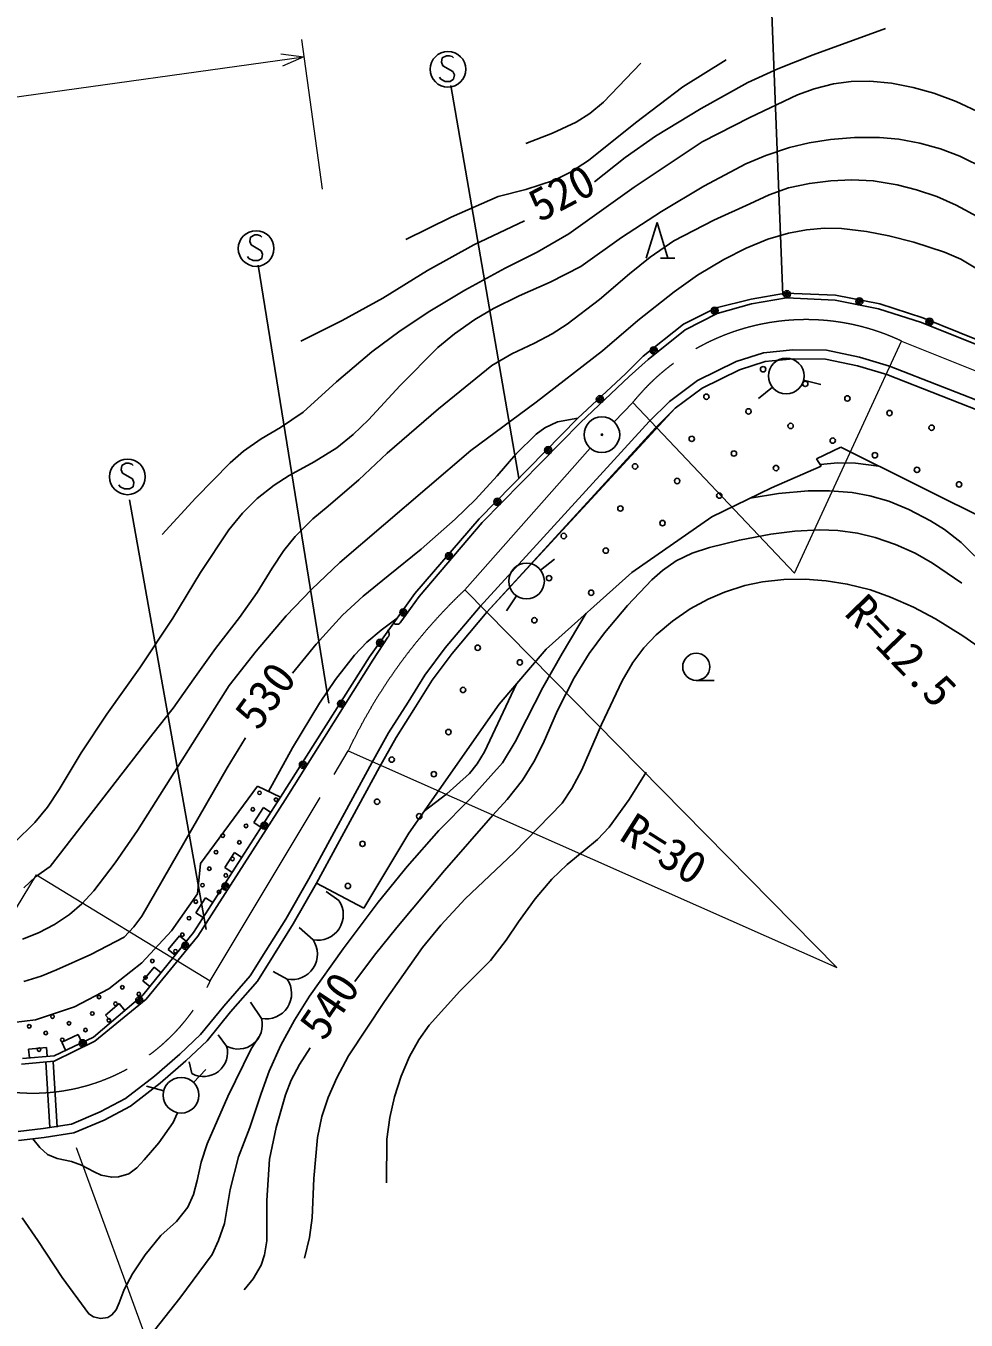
# Model space of a CAD drawing. Units: millimetres, scale not verified. Extents: x 40000 to 680000, y 20000 to 380000.
# Drawn here: x 205877 to 258599, y 268711 to 341267 of the extents above; entities that cross this region are included whole.
import ezdxf
from ezdxf.enums import TextEntityAlignment as Align

# ---------------------------------------------------------------- set-up
doc = ezdxf.new("R2010")
doc.units = ezdxf.units.MM
doc.header["$LTSCALE"] = 1000
doc.linetypes.add('CHAIN', pattern=[18.5, 12, -1.5, 3.5, -1.5])
for name, color, linetype, lineweight in [('M-BGD', 7, 'Continuous', 25), ('M-BGD-EXST', 7, 'Continuous', 25), ('M-BMK', 2, 'CHAIN', 13), ('M-BMK-SRVR', 3, 'Continuous', 25), ('M-STR-HTXT', 7, 'Continuous', 13)]:
    doc.layers.add(name, color=color, linetype=linetype, lineweight=lineweight)
doc.styles.add('ＭＳ ゴシック', font='')
doc.styles.get('ＭＳ ゴシック').set_extended_font_data('MS Gothic')

msp = doc.modelspace()

# ---------------------------------------------------------------- linework, layer by layer
at = {"layer": 'M-BGD'}
for p, q in [((240666, 328238), (241266, 330238)), ((241266, 330238), (241866, 328238)), ((241466, 328238), (242266, 328238)), ((244577, 325465), (246543, 325947)), ((246543, 325947), (248472, 326280)), ((246558, 325680), (248536, 326025)), ((248472, 326280), (251277, 326169)), ((248536, 326025), (251249, 325887)), ((251249, 325887), (253686, 325404)), ((251277, 326169), (253763, 325687)), ((242759, 324537), (244577, 325465)), ((242839, 324234), (244649, 325152)), ((244649, 325152), (246558, 325680)), ((253686, 325404), (256101, 324645)), ((253763, 325687), (256174, 324907)), ((240496, 322757), (242759, 324537)), ((256101, 324645), (271515, 318389)), ((256174, 324907), (271606, 318637)), ((240769, 322556), (242839, 324234)), ((247229, 322936), (245705, 322445)), ((248886, 323108), (247229, 322936)), ((250768, 323081), (248886, 323108)), ((252624, 322697), (250768, 323081)), ((239494, 321755), (240496, 322757)), ((239711, 321613), (240769, 322556)), ((245705, 322445), (243544, 321383)), ((247333, 322444), (245893, 321980)), ((247333, 322444), (245893, 321980)), ((248909, 322607), (247333, 322444)), ((248909, 322607), (247333, 322444)), ((250714, 322582), (248909, 322607)), ((250714, 322582), (248909, 322607)), ((252502, 322211), (250714, 322582)), ((252502, 322211), (250714, 322582)), ((254145, 321720), (252502, 322211)), ((254145, 321720), (252502, 322211)), ((254308, 322193), (252624, 322697)), ((270161, 315988), (254308, 322193)), ((236823, 319279), (239494, 321755)), ((236975, 319038), (239711, 321613)), ((245893, 321980), (243804, 320954)), ((245893, 321980), (243804, 320954)), ((269979, 315523), (254145, 321720)), ((269979, 315523), (254145, 321720)), ((243544, 321383), (241958, 320218)), ((243804, 320954), (242285, 319838)), ((243804, 320954), (242285, 319838)), ((247739, 321008), (246965, 320375)), ((249484, 321399), (250454, 321157)), ((241958, 320218), (240825, 319086)), ((231295, 313641), (236823, 319279)), ((242285, 319838), (231731, 308394)), ((242285, 319838), (241187, 318740)), ((240825, 319086), (231355, 308725)), ((231456, 313418), (236975, 319038)), ((241187, 318740), (231731, 308394)), ((250214, 316989), (251579, 317646)), ((251579, 317646), (261338, 312791)), ((247685, 315371), (250467, 316584)), ((250467, 316584), (250214, 316989)), ((244348, 313753), (247685, 315371)), ((227696, 309449), (231295, 313641)), ((239847, 310618), (244348, 313753)), ((227937, 309279), (231456, 313418)), ((234735, 310760), (235521, 311379)), ((234738, 310757), (235526, 311372)), ((235043, 306320), (239847, 310618)), ((225136, 305888), (227696, 309449)), ((227201, 308267), (227937, 309279)), ((233391, 309312), (232833, 308482)), ((231355, 308725), (229381, 306395)), ((231731, 308394), (229773, 306083)), ((231731, 308394), (229773, 306083)), ((226553, 307750), (226529, 307768)), ((226599, 307729), (226553, 307750)), ((226665, 307718), (226599, 307729)), ((226715, 307718), (226665, 307718)), ((226763, 307733), (226715, 307718)), ((226823, 307764), (226763, 307733)), ((226860, 307799), (226823, 307764)), ((226907, 307863), (226860, 307799)), ((226907, 307863), (227201, 308268)), ((225901, 306575), (226179, 306991)), ((226137, 307379), (226170, 307357)), ((226170, 307357), (226209, 307307)), ((226223, 307057), (226179, 306991)), ((226209, 307307), (226234, 307254)), ((226245, 307127), (226223, 307057)), ((226234, 307254), (226248, 307185)), ((226248, 307185), (226245, 307127)), ((225326, 305713), (225901, 306575)), ((229381, 306395), (228248, 304874)), ((232413, 303236), (235043, 306320)), ((220160, 298020), (225136, 305888)), ((220411, 297871), (225326, 305713)), ((229773, 306083), (228662, 304593)), ((229773, 306083), (228662, 304593)), ((228248, 304874), (227309, 303353)), ((228662, 304593), (227730, 303083)), ((228662, 304593), (227730, 303083)), ((243467, 304577), (244467, 304577)), ((227309, 303353), (226209, 301638)), ((227730, 303083), (226638, 301381)), ((227730, 303083), (226638, 301381)), ((227356, 296005), (232413, 303236)), ((226209, 301638), (225270, 299955)), ((226638, 301381), (225710, 299716)), ((226638, 301381), (225710, 299716)), ((225270, 299955), (221742, 293456)), ((225710, 299716), (222176, 293208)), ((225710, 299716), (222176, 293208)), ((215667, 294309), (218858, 298639)), ((218858, 298639), (220160, 298020)), ((220160, 298020), (215276, 290435)), ((215528, 290244), (220411, 297871)), ((219196, 297447), (218655, 296606)), ((219616, 297176), (219196, 297447)), ((218655, 296606), (219075, 296335)), ((224827, 291808), (227356, 296005)), ((217568, 294919), (217027, 294078)), ((217989, 294648), (217568, 294919)), ((215504, 292617), (215667, 294309)), ((217027, 294078), (217447, 293807)), ((221742, 293456), (220448, 291191)), ((222176, 293208), (220871, 290926)), ((222176, 293208), (224827, 291808)), ((214039, 290533), (215504, 292617)), ((223430, 292242), (222722, 292748)), ((215940, 292390), (215399, 291550)), ((216361, 292120), (215940, 292390)), ((215399, 291550), (215819, 291279)), ((220448, 291191), (219334, 289411)), ((212379, 288743), (214039, 290533)), ((215276, 290435), (212435, 286920)), ((212624, 286702), (215528, 290244)), ((214491, 290259), (213863, 289482)), ((214880, 289945), (214491, 290259)), ((220871, 290926), (219757, 289145)), ((221980, 290034), (221205, 290725)), ((213863, 289482), (214251, 289167)), ((219334, 289411), (218460, 288019)), ((219757, 289145), (218863, 287721)), ((210523, 287278), (212379, 288743)), ((213070, 288502), (212442, 287724)), ((213459, 288187), (213070, 288502)), ((220530, 287826), (219738, 288248)), ((212442, 287724), (212831, 287410)), ((218460, 288019), (216971, 286304)), ((218863, 287721), (217358, 285988)), ((208602, 286269), (210523, 287278)), ((212435, 286920), (209667, 284576)), ((209752, 284341), (212624, 286702)), ((206421, 285553), (208602, 286269)), ((211109, 286452), (210346, 285806)), ((211432, 286071), (211109, 286452)), ((216971, 286304), (215676, 284719)), ((217358, 285988), (216043, 284377)), ((219080, 285618), (218474, 286528)), ((204566, 285325), (206421, 285553)), ((210346, 285806), (210669, 285425)), ((209667, 284576), (207454, 283534)), ((208800, 284721), (207895, 284295)), ((209013, 284268), (208800, 284721)), ((215676, 284719), (214511, 283618)), ((217133, 284076), (216653, 284708)), ((207026, 283997), (206031, 283905)), ((206031, 283905), (206077, 283407)), ((207073, 283499), (207026, 283997)), ((207454, 283224), (209752, 284341)), ((207895, 284295), (208108, 283842)), ((216043, 284377), (214838, 283240)), ((205632, 283065), (207454, 283224)), ((207454, 283534), (205696, 283372)), ((207004, 283185), (207228, 279507)), ((207403, 283209), (207627, 279532)), ((214511, 283618), (213087, 282389)), ((214838, 283240), (213404, 282002)), ((215186, 282534), (215035, 283191)), ((213087, 282389), (211469, 281127)), ((215275, 282038), (215971, 282757)), ((213404, 282002), (211741, 280704)), ((213612, 281572), (212644, 281824)), ((211469, 281127), (210045, 280382)), ((210045, 280382), (208427, 279703)), ((211741, 280704), (210258, 279929)), ((206841, 279444), (205449, 279282)), ((208427, 279703), (206841, 279444)), ((210258, 279929), (208566, 279219)), ((206899, 278947), (205460, 278780)), ((208566, 279219), (206899, 278947))]:
    msp.add_line(p, q, dxfattribs=at)
for points in [[(237757, 332529), (239486, 333892), (241177, 335083), (243739, 336640), (246358, 338102), (248039, 338861), (250030, 339640), (254086, 341117)], [(227179, 329288), (229725, 330535), (232361, 331694), (233911, 332091), (235515, 332618), (236416, 333071), (237427, 333719), (240055, 335838), (242711, 337845), (245151, 339370)], [(233918, 334678), (235411, 335255), (236737, 335872), (237492, 336352), (238264, 336987), (240358, 339171)], [(213523, 312749), (215404, 314818), (217325, 316775), (218084, 317429), (219061, 318122), (220156, 318744), (221426, 319610), (223290, 321310), (225279, 322987), (226857, 324165), (228523, 325273), (230497, 326454), (232755, 327678), (234538, 328586), (236315, 329616), (239982, 332217), (243799, 334765), (246466, 336137), (249143, 337401), (250081, 337745), (251162, 338019), (252156, 338149), (253209, 338165), (254406, 338051), (255622, 337817), (256780, 337497), (258043, 337034), (259489, 336348)], [(205239, 295480), (206381, 296601), (207086, 297470), (207751, 298467), (208982, 300507), (210419, 302679), (212272, 305287), (214110, 308065), (215671, 310623), (217255, 313014), (218015, 313942), (218848, 314770), (219792, 315517), (220642, 316055), (222048, 316818), (223308, 317616), (224225, 318355), (225090, 319187), (226864, 321111), (228979, 323234), (229902, 324006), (231047, 324814), (232097, 325431), (233534, 326139), (235272, 326897), (236991, 327780), (239269, 329409), (241517, 330869), (243899, 332274), (246255, 333539), (247362, 334007), (248692, 334452), (249807, 334720), (250993, 334901), (252347, 335005), (253749, 335002), (254820, 334913), (256003, 334698), (257162, 334375), (258256, 333964), (259693, 333261)], [(259468, 330442), (258043, 331217), (256957, 331696), (255820, 332077), (254727, 332359), (253388, 332585), (252190, 332639), (251006, 332585), (249808, 332440), (248636, 332183), (247560, 331793), (246470, 331288), (244459, 330369), (242202, 329209), (240885, 328298), (239715, 327361), (238036, 325930), (236236, 324538), (235396, 323995), (234402, 323481), (233130, 322890), (232005, 322233), (229020, 319797), (226131, 317310), (224547, 315813), (222830, 314333), (221973, 313626), (220975, 312641), (220342, 311863), (219679, 310865), (218847, 309495), (217859, 308092), (216504, 306358), (215301, 304653), (214141, 303024), (212995, 301584), (207243, 294145), (206421, 293565), (205770, 292952)], [(221288, 323597), (223615, 324757), (225884, 326007), (228400, 327554), (230986, 329000), (233844, 330344)], [(205679, 290067), (206587, 290430), (207482, 290896), (208315, 291455), (209006, 292047), (209688, 292780), (210881, 294344), (212129, 296164), (217274, 304279), (218791, 306216), (220480, 308194), (221886, 309666), (223480, 311183), (230831, 317461), (234489, 320168), (238216, 323058), (240193, 324754), (242235, 326363), (243546, 327283), (245014, 328172), (246266, 328803), (247489, 329301), (248639, 329647), (249652, 329838), (250650, 329924), (251620, 329906), (253012, 329745), (254274, 329501), (255675, 329150), (257394, 328589), (258305, 328182), (259150, 327683)], [(220834, 304978), (222160, 306602), (223630, 308238), (224786, 309295), (226188, 310428), (228038, 311923), (229951, 313606), (231098, 314723), (232298, 316050), (233357, 317250), (234493, 318371), (234982, 318726), (235692, 319069), (236823, 319279)], [(250407, 316680), (251404, 316767), (252404, 316745), (253711, 316585)], [(246490, 314791), (248070, 315053), (249743, 315210), (250944, 315208), (252215, 315100), (253201, 314926), (254268, 314615), (255378, 314154), (256608, 313527), (257382, 313042), (258326, 312305), (259844, 310818)], [(224331, 287686), (225416, 289174), (226679, 290724), (229342, 293919), (232055, 297011), (232867, 297895), (233718, 298984), (234355, 300003), (234883, 301045), (235686, 302878), (236614, 304719), (237467, 306075), (238324, 307245), (239617, 308769), (240975, 310209), (241572, 310743), (242349, 311282), (243247, 311705), (244203, 312023), (245891, 312444), (247657, 312777), (248996, 312942), (250399, 313011), (251397, 312976), (252518, 312823), (253496, 312589), (254641, 312200), (255742, 311700), (256709, 311155), (258365, 310025)], [(221509, 272176), (221781, 273347), (221938, 274454), (222020, 276655), (222227, 278946), (222479, 280118), (222825, 281185), (223306, 282288), (223974, 283527), (225984, 286568), (228112, 289600), (229146, 290857), (230509, 292323), (233251, 294929), (235941, 297690), (236499, 298521), (237057, 299562), (238150, 302101), (239312, 304548), (239920, 305584), (240533, 306409), (241221, 307136), (242126, 307904), (243120, 308577), (244132, 309123), (245054, 309519), (246198, 309889), (247175, 310098), (248370, 310228), (249573, 310244), (250750, 310157), (251937, 309972), (253229, 309649), (254363, 309249), (255645, 308683), (256883, 308020), (258413, 307071), (260186, 305833)], [(212548, 267451), (214516, 269939), (216321, 272396), (216687, 273172), (217007, 274123), (217329, 276028), (217796, 277862), (218439, 279514), (219061, 281415), (219515, 282663), (220172, 284123), (220932, 285525), (221788, 286876), (223664, 289531), (225640, 292141), (227253, 294134), (229036, 296164), (230805, 297957), (232598, 299961), (233314, 301133), (233948, 302382), (234861, 304184), (235942, 306078), (237300, 308340)], [(219478, 298344), (220828, 300799), (222332, 303304), (223232, 304626), (224311, 305998), (225004, 306718), (225797, 307390), (226697, 308059)], [(228215, 297234), (229474, 298219), (230746, 299351), (231185, 299889), (231597, 300570), (233392, 304384)], [(205768, 287700), (206727, 287984), (207588, 288346), (209515, 289209), (211389, 290183), (211939, 290759), (212374, 291356), (217161, 299676), (218188, 301363)], [(240664, 299426), (239705, 297904), (238579, 296338), (237931, 295659), (237168, 295014), (236234, 294257), (235376, 293432), (234442, 292332), (233496, 291042), (232816, 290004), (231933, 288863), (230219, 287158), (228483, 285244), (227908, 284423), (227388, 283496), (226920, 282389), (226554, 281233), (226284, 280061), (226126, 278854), (226103, 276405)], [(205660, 274441), (206548, 273172), (207909, 271102), (209405, 269057), (209660, 268896), (210065, 268805), (210469, 268864), (210700, 268998), (210941, 269296), (211113, 269676), (211386, 270420), (211857, 271311), (212557, 272364), (213447, 273448), (214318, 274247), (214967, 275034), (215271, 275758), (215473, 276547), (215697, 277557), (216038, 278595), (217198, 281238), (218514, 283928), (218967, 284617)], [(218110, 270411), (218626, 271034), (219076, 271794), (219261, 272364), (219389, 273164), (219396, 275423), (219534, 277737), (219920, 279502), (220436, 281341), (220758, 282162), (221222, 283044), (221816, 283977)], [(206274, 278875), (206655, 278387), (207094, 278000), (207634, 277778), (208429, 277596), (209003, 277400), (209706, 277019), (210102, 276837), (210692, 276718), (211066, 276735), (211643, 276917), (212099, 277242), (212503, 277688), (213329, 278642), (214139, 279795), (214354, 280286)]]:
    msp.add_lwpolyline(points, dxfattribs=at)
for centre, major_axis in [((248555, 326224), (0, 200)), ((248555, 326224), (0, 120)), ((248555, 326224), (0, 40)), ((252616, 325820), (0, 200)), ((252616, 325820), (0, 120)), ((252616, 325820), (0, 40)), ((244502, 325301), (0, 200)), ((244502, 325301), (0, 120)), ((244502, 325301), (0, 40)), ((256546, 324680), (0, 200)), ((256546, 324680), (0, 120)), ((256546, 324680), (0, 40)), ((241086, 323070), (0, 200)), ((241086, 323070), (0, 120)), ((241086, 323070), (0, 40)), ((247217, 322019), (0, 150)), ((248513, 321641), (0, 1000)), ((249578, 321200), (0, 150)), ((238064, 320337), (0, 200)), ((238064, 320337), (0, 120)), ((238064, 320337), (0, 40)), ((244035, 320477), (0, 150)), ((251940, 320380), (0, 150)), ((246397, 319657), (0, 150)), ((254302, 319560), (0, 150)), ((248759, 318838), (0, 150)), ((256664, 318741), (0, 150)), ((243215, 318115), (0, 150)), ((251121, 318018), (0, 150)), ((235167, 317482), (0, 200)), ((235167, 317482), (0, 120)), ((235167, 317482), (0, 40)), ((245577, 317295), (0, 150)), ((253483, 317198), (0, 150)), ((240034, 316573), (0, 150)), ((247939, 316476), (0, 150)), ((255845, 316379), (0, 150)), ((242396, 315753), (0, 150)), ((258206, 315559), (0, 150)), ((244758, 314934), (0, 150)), ((232321, 314584), (0, 200)), ((232321, 314584), (0, 120)), ((232321, 314584), (0, 40)), ((239214, 314211), (0, 150)), ((241576, 313391), (0, 150)), ((236033, 312669), (0, 150)), ((238394, 311849), (0, 150)), ((229605, 311549), (0, 200)), ((229605, 311549), (0, 120)), ((229605, 311549), (0, 40)), ((233949, 310142), (0, 1000)), ((235213, 310307), (0, 150)), ((237575, 309487), (0, 150)), ((227040, 308385), (0, 200)), ((227040, 308385), (0, 120)), ((227040, 308385), (0, 40)), ((234393, 307945), (0, 150)), ((225735, 306686), (0, 200)), ((225735, 306686), (0, 120)), ((225735, 306686), (0, 40)), ((231212, 306402), (0, 150)), ((233574, 305583), (0, 150)), ((243467, 305337), (0, 760)), ((230392, 304041), (0, 150)), ((223559, 303270), (0, 200)), ((223559, 303270), (0, 120)), ((223559, 303270), (0, 40)), ((229572, 301679), (0, 150)), ((221411, 299843), (0, 200)), ((221411, 299843), (0, 120)), ((221411, 299843), (0, 40)), ((226391, 300136), (0, 150)), ((228753, 299317), (0, 150)), ((218979, 298269), (0, 100)), ((219905, 297891), (0, 100)), ((225571, 297774), (0, 150)), ((218601, 297344), (0, 100)), ((227933, 296955), (0, 150)), ((218222, 296418), (0, 100)), ((219250, 296428), (0, 200)), ((219250, 296428), (0, 120)), ((219250, 296428), (0, 40)), ((216918, 295871), (0, 100)), ((217844, 295492), (0, 100)), ((224752, 295412), (0, 150)), ((216540, 294945), (0, 100)), ((217465, 294567), (0, 100)), ((216161, 294019), (0, 100)), ((215783, 293094), (0, 100)), ((217069, 293022), (0, 200)), ((217069, 293022), (0, 120)), ((217087, 293641), (0, 100)), ((223932, 293051), (0, 150)), ((216709, 292715), (0, 100)), ((217069, 293022), (0, 40)), ((215405, 292168), (0, 100)), ((215026, 291242), (0, 100)), ((214648, 290317), (0, 100)), ((214819, 289695), (0, 200)), ((214819, 289695), (0, 120)), ((214819, 289695), (0, 40)), ((212965, 288844), (0, 100)), ((214269, 289391), (0, 100)), ((211283, 287371), (0, 100)), ((212587, 287918), (0, 100)), ((209979, 286823), (0, 100)), ((212236, 286642), (0, 200)), ((212208, 286992), (0, 100)), ((212236, 286642), (0, 120)), ((212236, 286642), (0, 40)), ((209600, 285898), (0, 100)), ((210904, 286445), (0, 100)), ((206066, 285182), (0, 100)), ((207370, 285729), (0, 100)), ((208296, 285350), (0, 100)), ((210526, 285519), (0, 100)), ((206992, 284803), (0, 100)), ((207918, 284425), (0, 100)), ((209067, 284231), (0, 200)), ((209222, 284972), (0, 100)), ((206614, 283877), (0, 100)), ((209067, 284231), (0, 120)), ((209067, 284231), (0, 40)), ((214580, 281320), (0, 1000))]:
    msp.add_ellipse(centre, major_axis=major_axis, ratio=0.999996, dxfattribs=at)
for centre, major_axis, start_param, end_param in [((222245, 291440), (-972, -1050), 0.560251, 2.912261), ((220795, 289232), (-972, -1050), 0.560251, 2.912261), ((219345, 287024), (-972, -1050), 0.560251, 2.912261), ((217786, 285253), (-914, -988), 0.240349, 2.592359), ((215839, 283710), (-914, -988), 0.240349, 2.592359)]:
    msp.add_ellipse(centre, major_axis=major_axis, ratio=0.999996, start_param=start_param, end_param=end_param, dxfattribs=at)
at = {"layer": 'M-BGD-EXST'}
for p, q in [((247649, 343600), (248329, 326176)), ((229464, 339594), (229224, 339474)), ((229624, 339594), (229464, 339594)), ((229784, 339554), (229624, 339594)), ((229224, 339474), (229184, 339234)), ((229184, 339234), (229264, 339034)), ((229264, 339034), (229824, 338714)), ((229864, 339474), (229784, 339554)), ((229144, 338274), (229064, 338394)), ((229384, 338154), (229144, 338274)), ((229664, 338154), (229384, 338154)), ((229864, 338274), (229664, 338154)), ((229824, 338714), (229904, 338514)), ((229904, 338514), (229864, 338274)), ((229714, 337926), (233515, 315905)), ((218467, 329425), (218427, 329185)), ((218707, 329545), (218467, 329425)), ((218867, 329545), (218707, 329545)), ((219027, 329505), (218867, 329545)), ((219107, 329425), (219027, 329505)), ((218427, 329185), (218507, 328985)), ((218507, 328985), (219067, 328665)), ((218387, 328225), (218307, 328345)), ((218627, 328105), (218387, 328225)), ((218907, 328105), (218627, 328105)), ((219107, 328225), (218907, 328105)), ((219067, 328665), (219147, 328465)), ((219147, 328465), (219107, 328225)), ((218903, 327854), (222858, 303299)), ((211251, 316625), (211211, 316385)), ((211211, 316385), (211291, 316185)), ((211491, 316745), (211251, 316625)), ((211651, 316745), (211491, 316745)), ((211811, 316705), (211651, 316745)), ((211891, 316625), (211811, 316705)), ((211291, 316185), (211851, 315865)), ((211851, 315865), (211931, 315665)), ((211931, 315665), (211891, 315425)), ((211171, 315425), (211091, 315545)), ((211411, 315305), (211171, 315425)), ((211691, 315305), (211411, 315305)), ((211891, 315425), (211691, 315305)), ((211687, 314705), (215991, 290615))]:
    msp.add_line(p, q, dxfattribs=at)
for centre in [(229544, 338834), (218787, 328785), (211571, 315985)]:
    msp.add_ellipse(centre, major_axis=(0, 1000), ratio=0.999996, dxfattribs=at)
at = {"layer": 'M-BMK'}
for p, q in [((254976, 323595), (271086, 317150)), ((238867, 319072), (239907, 320155)), ((230498, 309653), (237513, 317600)), ((216216, 287726), (223950, 300622))]:
    msp.add_line(p, q, dxfattribs=at)
for centre, major_axis, start_param, end_param in [((249628, 312297), (-8488, -9177), 3.445971, 4.779), ((251088, 287833), (-20372, -22024), 4.644484, 5.018475), ((206276, 292438), (-7470, -8075), 0.155695, 1.879159)]:
    msp.add_ellipse(centre, major_axis=major_axis, ratio=0.999996, start_param=start_param, end_param=end_param, dxfattribs=at)
at = {"layer": 'M-BMK-SRVR'}
for major_axis in [(0, 1000), (0, 40)]:
    msp.add_ellipse((238175, 318350), major_axis=major_axis, ratio=0.999996, dxfattribs=at)
at = {"layer": 'M-STR-HTXT'}
for p, q in [((221323, 340513), (222489, 332106)), ((220174, 339698), (221461, 339523)), ((79036, 319770), (221461, 339523)), ((221461, 339523), (220271, 339004)), ((248979, 310586), (254976, 323595)), ((239907, 320155), (248979, 310586)), ((251350, 288472), (230498, 309653)), ((223950, 300622), (251350, 288472)), ((200149, 283302), (206477, 293672)), ((206477, 293672), (216216, 287726)), ((208699, 278391), (215910, 258688)), ((208699, 278391), (215910, 258688))]:
    msp.add_line(p, q, dxfattribs=at)

# ---------------------------------------------------------------- texts
at = {"layer": 'M-BGD', "style": 'ＭＳ ゴシック'}
for s, rotation, p in [('520', 27.796, (234939, 329747)), ('530', 53.596, (219350, 301363)), ('540', 56.095, (223054, 283978))]:
    msp.add_text(s, height=1833, rotation=rotation, dxfattribs=at).set_placement(p, align=Align.BOTTOM_LEFT)
at = {"layer": 'M-STR-HTXT', "style": 'ＭＳ ゴシック'}
for s, rotation, p in [('R=12.5', 314.096, (251306, 307907)), ('R=30', 327.796, (238770, 295221))]:
    msp.add_text(s, height=1833, rotation=rotation, dxfattribs=at).set_placement(p, align=Align.BOTTOM_LEFT)

doc.saveas('drawing.dxf')
